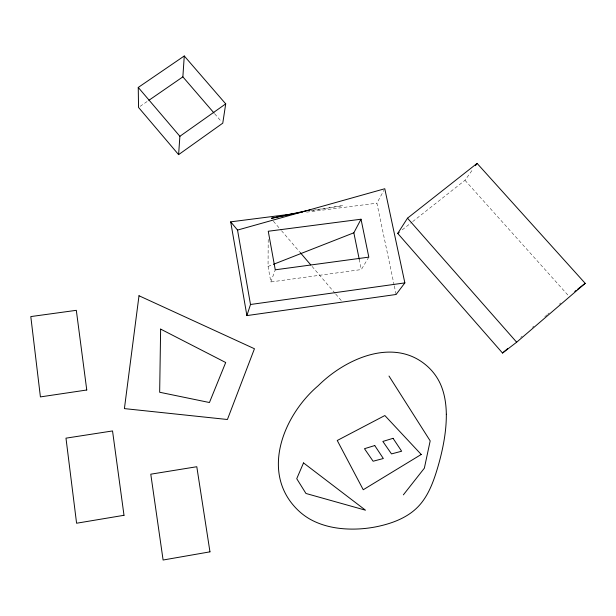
<?xml version="1.0" encoding="UTF-8"?>
<svg xmlns="http://www.w3.org/2000/svg" width="616" height="616" viewBox="0 0 616 616"><rect width="100%" height="100%" fill="white"/><g stroke="black" fill="none" stroke-linecap="round" stroke-linejoin="round"><path stroke-width="0.46" stroke-dasharray="3.08 2.31" d="M368.822 257.134L361.322 269.562L270.848 281.966L268.052 266.435L268.206 238.862M270.848 281.966L275.26 269.808M394.132 285.069L376.892 203.18L383.899 190.344M412.682 221.606L464.995 180.28L473.242 168.761M520.736 337.399L522.191 336.151M532.393 327.389L533.849 326.141M544.783 316.763L546.97 314.884M547.693 314.26L549.156 313.005M559.351 304.25L560.806 302.995M402.217 229.868L411.935 222.191M140.125 106.345L148.04 100.885M268.052 266.435L272.518 264.68M311.08 210.841L342.819 205.605L311.465 210.433M306.637 212.15L376.892 203.18M464.995 180.28L568.183 295.403M214.661 113.76L221.521 121.714M273.404 221.236L280.881 229.976M281.504 230.7L299.576 251.821M312.035 266.382L335.089 293.316M335.712 294.048L342.565 302.056M394.332 286.009L396.111 294.479M359.213 259.19L361.322 269.562"/><path stroke-width="0.92" d="M214.037 113.036L182.867 76.861L184.269 55.979L138.254 87.441L138.538 107.438L178.609 154.639L222.769 123.161L225.71 103.873L184.269 55.979M178.609 154.639L179.88 136.298L138.254 87.441M237.537 230.076L384.777 188.742L404.858 282.89L396.111 294.479L246.893 315.592L250.496 304.497L237.537 230.076L230.692 221.845L293.347 213.844M359.213 259.19L353.846 232.794L361.022 219.219L268.253 231.254L275.26 269.808L368.822 257.134L361.022 219.219M397.736 233.41L407.499 218.18L477.092 163.386L585.2 283.345L516.662 342.211L502.525 353.037L397.736 233.41L399.23 232.232M475.444 165.689L477.092 163.386M403.372 494.848L424.355 468.191L430.184 440.879L388.989 376.053M502.525 353.037L507.623 348.656M574.782 291.468L576.268 290.313M577.754 289.15L585.2 283.345M179.88 136.298L225.71 103.873M148.833 100.339L182.867 76.861M273.412 264.333L353.846 232.794M310.218 209.964L271.402 218.287L302.764 211.919M250.496 304.497L404.858 282.89M407.499 218.18L516.662 342.211M300.2 252.545L310.787 264.926M230.692 221.845L246.893 315.592M446.33 414.275C446.423 429.167 443.882 443.951 440.232 458.35A276.145 270.293 -4.5 0 1 435.982 473.127C432.517 483.876 428.197 494.617 420.99 503.449A58.705 56.164 58 0 1 412.535 511.703C402.363 519.573 389.936 523.846 377.493 526.526A130.03 125.063 45 0 1 360.36 528.859C342.943 529.929 324.74 527.643 309.401 518.841A59.775 57.804 59.6 0 1 296.18 508.377C260.399 471.194 284.13 414.63 318.295 385.631C346.03 358.065 395.672 336.043 428.805 367.606A50.597 48.048 47.9 0 1 440.255 383.653C444.606 393.231 446.177 403.819 446.33 414.275M160.637 329.098L159.66 392.253L209.44 402.525L225.702 362.516L160.637 329.098M139 295.749L124.409 408.608L227.412 419.504L254.454 348.741L139 295.749M303.519 462.909L296.735 478.701L305.952 493.47L365.481 510.187L303.519 462.909M421.228 454.469L363.248 489.743L337.245 440.494L384.854 415.538L421.228 454.469M393.054 438.322L382.852 441.441L391.499 453.907L401.647 451.22L393.054 438.322M374.751 445.553L364.472 448.702L373.111 461.23L383.337 458.52L374.751 445.553M209.964 551.844L163.101 560.021L150.781 474.189L196.797 466.728L209.964 551.844M124.001 515.299L76.584 523.23L65.981 438.161L112.536 430.946L124.001 515.299M86.764 390.005L40.41 396.904L30.8 316.578L76.322 310.325L86.764 390.005"/></g></svg>
